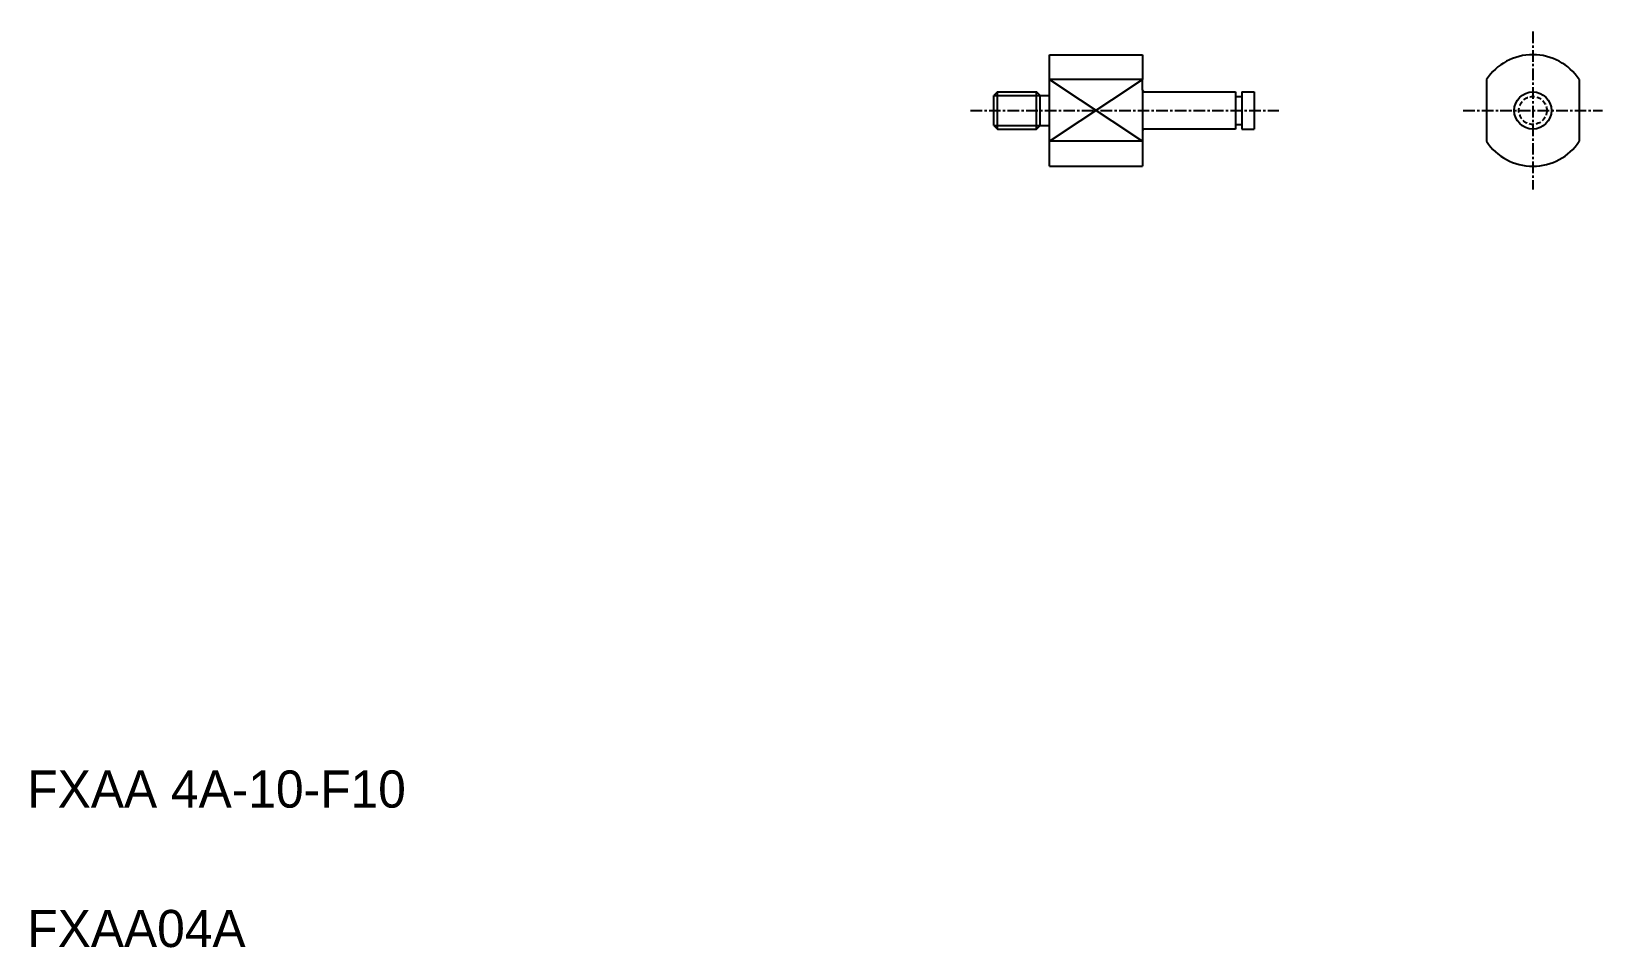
# Model space of a CAD drawing. Extents: x -50 to 119, y 79 to 177.
import ezdxf

# ---------------------------------------------------------------- set-up
doc = ezdxf.new("R2010")
doc.units = 0
doc.linetypes.add('CENTER', pattern=[2, 1.25, -0.25, 0.25, -0.25])
doc.linetypes.add('DASHED', pattern=[0.75, 0.5, -0.25])
doc.layers.get('0').update_dxf_attribs({"linetype": 'CONTINUOUS'})
doc.layers.add('CENTER', color=1, linetype='CENTER')

msp = doc.modelspace()

# ---------------------------------------------------------------- linework, layer by layer
at = {"color": 7, "linetype": 'CONTINUOUS'}
for p, q in [((59.91, 162.82), (59.91, 174.82)), ((59.91, 174.82), (69.91, 174.82)), ((69.91, 174.82), (69.91, 172.14)), ((54.31, 170.82), (53.91, 170.42)), ((54.31, 166.82), (54.31, 170.82)), ((54.31, 170.82), (58.51, 170.82)), ((58.51, 166.82), (58.51, 170.82)), ((58.91, 170.42), (58.51, 170.82)), ((69.91, 172.14), (59.91, 172.14)), ((69.91, 171.02), (69.91, 172.14)), ((69.91, 171.02), (69.91, 166.62)), ((70.11, 170.82), (79.91, 170.82)), ((72.56, 170.82), (72.56, 170.82)), ((75.01, 170.82), (75.01, 170.82)), ((79.91, 170.82), (79.91, 166.82)), ((80.61, 170.82), (80.61, 166.82)), ((80.61, 170.82), (81.91, 170.82)), ((81.91, 170.82), (81.91, 166.82)), ((106.91, 172.14), (106.91, 165.51)), ((116.91, 172.14), (116.91, 165.51)), ((53.91, 167.22), (53.91, 170.42)), ((58.91, 170.42), (59.91, 170.42)), ((58.91, 167.22), (58.91, 170.42)), ((79.91, 170.32), (80.61, 170.32)), ((53.91, 167.22), (54.31, 166.82)), ((54.31, 166.82), (58.51, 166.82)), ((58.51, 166.82), (58.91, 167.22)), ((58.91, 167.22), (59.91, 167.22)), ((69.91, 166.62), (69.91, 162.82)), ((79.91, 166.82), (70.11, 166.82)), ((79.91, 167.32), (80.61, 167.32)), ((80.61, 166.82), (81.91, 166.82)), ((69.91, 165.51), (59.91, 165.51)), ((59.91, 162.82), (69.91, 162.82))]:
    msp.add_line(p, q, dxfattribs=at)
at = {"color": 3, "linetype": 'CONTINUOUS'}
for p, q in [((59.91, 165.51), (69.91, 172.14)), ((59.91, 172.14), (69.91, 165.51)), ((53.91, 170.42), (58.91, 170.42)), ((53.91, 167.22), (58.91, 167.22))]:
    msp.add_line(p, q, dxfattribs=at)
at = {"color": 7, "linetype": 'CONTINUOUS'}
msp.add_circle((111.91, 168.82), 2, dxfattribs=at)
at = {"color": 3, "linetype": 'DASHED'}
msp.add_circle((111.91, 168.82), 1.5, dxfattribs=at)
at = {"color": 7, "linetype": 'CONTINUOUS'}
for centre, radius, start, end in [((111.91, 168.82), 6, 33.5573, 146.4427), ((70.11, 171.02), 0.2, 180, 270), ((70.11, 166.62), 0.2, 90, 180), ((111.91, 168.82), 6, 213.5573, 326.4427)]:
    msp.add_arc(centre, radius, start, end, dxfattribs=at)
at = {"layer": 'CENTER', "color": 1, "linetype": 'CENTER'}
for p, q in [((111.91, 177.32), (111.91, 160.32)), ((51.39, 168.82), (84.57, 168.82)), ((104.41, 168.82), (119.41, 168.82))]:
    msp.add_line(p, q, dxfattribs=at)

# ---------------------------------------------------------------- texts
at = {"color": 7, "linetype": 'CONTINUOUS'}
for s, p in [('FXAA 4A-10-F10', (-50.09, 93.82)), ('FXAA04A', (-50.09, 78.82))]:
    msp.add_text(s, height=4, dxfattribs=at).set_placement(p)

doc.saveas('drawing.dxf')
